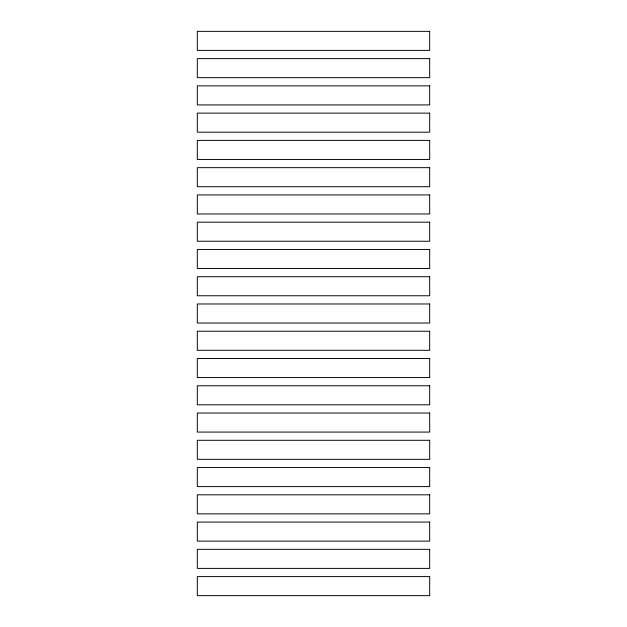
<?xml version="1.0" encoding="UTF-8"?>
<svg xmlns="http://www.w3.org/2000/svg" width="627" height="627" viewBox="0 0 627 627"><rect width="100%" height="100%" fill="white"/><g stroke="black" fill="none" stroke-linecap="round" stroke-linejoin="round"><path stroke-width="0.94" d="M429.683 31.35L197.317 31.35L197.317 50.395L429.683 50.395L429.683 31.35M429.683 58.609L197.317 58.609L197.317 77.662L429.683 77.662L429.683 58.609M429.683 85.875L197.317 85.875L197.317 104.921L429.683 104.921L429.683 85.875M429.683 113.134L197.317 113.134L197.317 132.187L429.683 132.187L429.683 113.134M429.683 140.401L197.317 140.401L197.317 159.446L429.683 159.446L429.683 140.401M429.683 167.66L197.317 167.66L197.317 186.713L429.683 186.713L429.683 167.66M429.683 194.926L197.317 194.926L197.317 213.972L429.683 213.972L429.683 194.926M429.683 222.185L197.317 222.185L197.317 241.238L429.683 241.238L429.683 222.185M429.683 249.452L197.317 249.452L197.317 268.497L429.683 268.497L429.683 249.452M429.683 276.711L197.317 276.711L197.317 295.764L429.683 295.764L429.683 276.711M429.683 303.977L197.317 303.977L197.317 323.023L429.683 323.023L429.683 303.977M429.683 331.236L197.317 331.236L197.317 350.289L429.683 350.289L429.683 331.236M429.683 358.503L197.317 358.503L197.317 377.548L429.683 377.548L429.683 358.503M429.683 385.762L197.317 385.762L197.317 404.815L429.683 404.815L429.683 385.762M429.683 413.028L197.317 413.028L197.317 432.074L429.683 432.074L429.683 413.028M429.683 440.287L197.317 440.287L197.317 459.34L429.683 459.34L429.683 440.287M429.683 467.554L197.317 467.554L197.317 486.599L429.683 486.599L429.683 467.554M429.683 494.813L197.317 494.813L197.317 513.866L429.683 513.866L429.683 494.813M429.683 522.079L197.317 522.079L197.317 541.125L429.683 541.125L429.683 522.079M429.683 549.338L197.317 549.338L197.317 568.391L429.683 568.391L429.683 549.338M429.683 576.605L197.317 576.605L197.317 595.65L429.683 595.65L429.683 576.605"/></g></svg>
